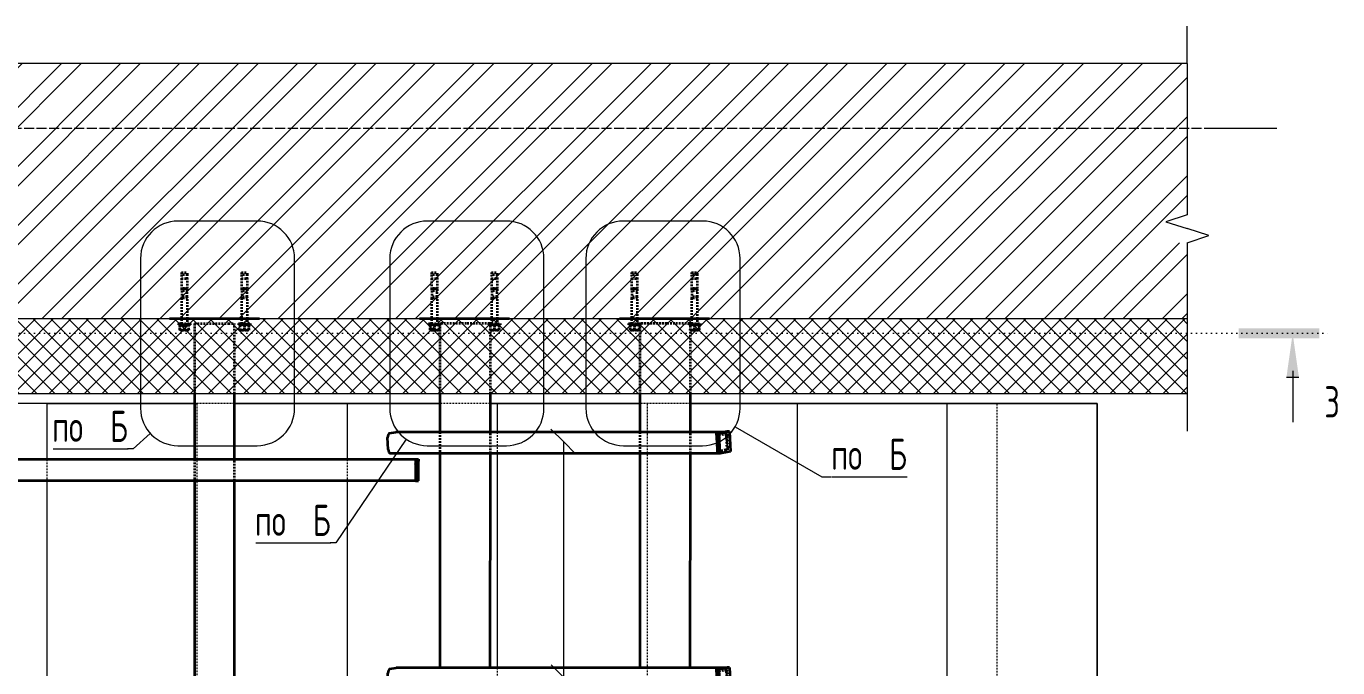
# Model space of a CAD drawing. Header units: millimetres. Extents: x 38797 to 82950, y -34477 to 2697.
# Drawn here: x 60527 to 63149, y -32143 to -30860 of the extents above; entities that cross this region are included whole.
import ezdxf

# ---------------------------------------------------------------- set-up
doc = ezdxf.new("R2010")
doc.units = ezdxf.units.MM
for name, pattern in [('01 Штриховая _4 мм_', [6, 3.5, -2.5]), ('02 Штрихпунктирная _20 мм_', [25, 20, -2.5, 0, -2.5]), ('04 Пунктир 10мм', [10, 0, -10])]:
    doc.linetypes.add(name, pattern=pattern)
for name, color, linetype, lineweight in [('AA_Oformlenie', 7, 'Continuous', 9), ('AA_Razrez', 7, 'Continuous', 9), ('AA_Vinoska', 7, 'Continuous', 9), ('AF_Balki', 7, 'Continuous', 20), ('AF_Element', 7, 'Continuous', 20), ('AF_Element_Опалубка', 253, 'Continuous', 20), ('AF_Perekritie', 7, 'Continuous', 20), ('AF_Stena', 7, 'Continuous', 60), ('AF_Stena_Опалубка', 253, 'Continuous', 20), ('Gen_Fragment', 7, 'Continuous', 9), ('KR_Detal', 7, 'Continuous', 20), ('KR_Fundament', 7, 'Continuous', 20), ('Оси', 7, 'Continuous', 9)]:
    doc.layers.add(name, color=color, linetype=linetype, lineweight=lineweight)
doc.styles.add('ISOCPEUR_1', font='isocpeur.TTF', dxfattribs={"width": 0.7, "height": 62.5})

# ---------------------------------------------------------------- blocks, each defined once
blk = doc.blocks.new('Песок ср крупн - Песок ср крупн-3745068-Покрытие_КМ')
at = {"layer": 'AF_Element', "lineweight": 9}
for p, q in [((42915, -31615), (43325.8, -31615)), ((43426.7, -31615), (43725.8, -31615)), ((43826.6, -31615), (44440.1, -31615)), ((43324.7, -33065), (42915.1, -33065)), ((43724.6, -33065), (43425.7, -33065)), ((44440.1, -33065), (43825.6, -33065))]:
    blk.add_line(p, q, dxfattribs=at)
blk = doc.blocks.new('253_Профиль гнутый сварной квадратный _НесКаркас_Балка_ - 40х4-3863747-Покрытие_КМ')
at = {"layer": 'AF_Balki', "lineweight": 35}
for p, q in [((43276.9, -31726.7), (41025.1, -31726.7)), ((41025.1, -31729.1), (41025.1, -31726.8)), ((41025.1, -31735.8), (41025.1, -31729.1)), ((41025.1, -31735.8), (41025.1, -31736)), ((41025.1, -31737.8), (41025.1, -31736)), ((41025.1, -31761.7), (41025.1, -31737.8)), ((43276.9, -31726.8), (43276.9, -31729.1)), ((43276.9, -31729.1), (43276.9, -31735.8)), ((43276.9, -31736), (43276.9, -31735.8)), ((43276.9, -31736), (43276.9, -31737.8)), ((43276.9, -31737.8), (43276.9, -31761.7)), ((41025.1, -31768.8), (41025.1, -31761.7)), ((41025.1, -31768.9), (41025.1, -31768.9)), ((41025.1, -31769), (43276.9, -31769)), ((43276.9, -31761.7), (43276.9, -31768.8)), ((43276.9, -31768.9), (43276.9, -31768.9))]:
    blk.add_line(p, q, dxfattribs=at)
blk = doc.blocks.new('354_Прокат Лист _НесКаркас_РабПлоск_ - 354_Прокат Лист _НесКаркас_РабПлоск_-3866538-Покрытие_КМ')
at = {"layer": 'AF_Balki', "lineweight": 35}
blk.add_line((43685.1, -31445), (43865.1, -31445), dxfattribs=at)
blk = doc.blocks.new('354_Прокат Лист _НесКаркас_РабПлоск_ - 354_Прокат Лист _НесКаркас_РабПлоск_-3851453-Покрытие_КМ')
at = {"layer": 'AF_Balki', "lineweight": 35}
for p, q in [((41019.1, -33137.7), (41025.1, -33137.7)), ((41019.1, -33137.7), (41019.1, -33141.6)), ((41025.1, -33141.6), (41019.1, -33141.6)), ((41019.1, -33141.6), (41019.1, -33181.4)), ((41025.1, -33137.7), (41025.1, -33141.6)), ((41025.1, -33181.4), (41025.1, -33141.6)), ((41019.1, -33181.4), (41025.1, -33181.4))]:
    blk.add_line(p, q, dxfattribs=at)
blk = doc.blocks.new('354_Прокат Лист _НесКаркас_РабПлоск_ - 354_Прокат Лист _НесКаркас_РабПлоск_-V61-Покрытие_КМ')
at = {"layer": 'AF_Balki', "lineweight": 35}
for p, q in [((43899.9, -32142.6), (43879.1, -32146.5)), ((43884, -32146.5), (43905, -32142.6)), ((43904.9, -32142.6), (43899.9, -32142.6)), ((43905, -32142.6), (43907, -32182.5)), ((43878.9, -32146.5), (43884, -32146.5)), ((43881, -32186.3), (43878.9, -32146.5)), ((43886.1, -32186.3), (43884, -32146.5)), ((43886.1, -32186.3), (43881, -32186.3)), ((43907, -32182.5), (43886.1, -32186.3))]:
    blk.add_line(p, q, dxfattribs=at)
blk = doc.blocks.new('354_Прокат Лист _НесКаркас_РабПлоск_ - 354_Прокат Лист _НесКаркас_РабПлоск_-V62-Покрытие_КМ')
at = {"layer": 'AF_Balki', "lineweight": 35}
for p, q in [((43899.9, -31671.1), (43879.2, -31675)), ((43884.1, -31675), (43905, -31671.1)), ((43904.9, -31671.1), (43899.9, -31671.1)), ((43905, -31671.1), (43907.1, -31710.9)), ((43879, -31675), (43884.1, -31675)), ((43879.4, -31683), (43879, -31675)), ((43880.6, -31706.9), (43879.4, -31683)), ((43886.1, -31714.8), (43884.1, -31675)), ((43881, -31714.8), (43880.6, -31706.9)), ((43886.1, -31714.8), (43881, -31714.8)), ((43907.1, -31710.9), (43886.1, -31714.8))]:
    blk.add_line(p, q, dxfattribs=at)
blk = doc.blocks.new('Лестница - Лестница-3665204-Покрытие_КМ')
at = {"layer": 'AF_Perekritie'}
for p, q in [((42540.1, -31615), (42835.1, -31615)), ((42540.1, -31615), (42540.1, -31726.8)), ((42915, -31615), (43140.1, -31615)), ((43140.1, -31615), (43325.8, -31615)), ((43140.1, -31615), (43140.1, -31726.8)), ((43426.7, -31615), (43440.1, -31615)), ((43440.1, -31615), (43725.8, -31615)), ((43440.1, -31615), (43440.1, -31672)), ((44040, -31615), (43826.6, -31615)), ((44040.1, -31615), (44340.1, -31615)), ((44040.1, -31615), (44040.1, -33065)), ((44340.1, -31615), (44640.1, -31615)), ((44340.1, -33065), (44340.1, -31615)), ((44640.1, -31615), (44640.1, -33065)), ((43440.1, -31714.1), (43440.1, -32143.4)), ((42540.1, -31768.8), (42540.1, -32197.3)), ((43140.1, -31768.9), (43140.1, -32197.3)), ((43440.1, -32185.5), (43440.1, -32614.9)), ((42540.1, -32239.4), (42540.1, -32667.9)), ((43140.1, -32239.5), (43140.1, -32667.9)), ((43440.1, -32657), (43440.1, -33065)), ((42540.1, -32710), (42540.1, -33065)), ((43140.1, -32710), (43140.1, -33065)), ((42835.1, -33065), (42540.1, -33065)), ((43140.1, -33065), (42915.1, -33065)), ((43324.7, -33065), (43140.1, -33065)), ((43440.1, -33065), (43425.7, -33065)), ((43724.6, -33065), (43440.1, -33065)), ((43825.6, -33065), (44040, -33065)), ((44340.1, -33065), (44040.1, -33065)), ((44640.1, -33065), (44340.1, -33065))]:
    blk.add_line(p, q, dxfattribs=at)
at = {"layer": 'AF_Perekritie', "linetype": '01 Штриховая _4 мм_'}
for p, q in [((42835.1, -31615), (42840.1, -31615)), ((42915, -31615), (42840.1, -31615)), ((42840.1, -31615), (42840.1, -33065)), ((43426.6, -31615), (43325.9, -31615)), ((43826.5, -31615), (43725.8, -31615)), ((43740.1, -31615), (43740.1, -33065)), ((43440.1, -31672), (43440.1, -31714)), ((42540.1, -31726.8), (42540.1, -31768.8)), ((43140.1, -31726.8), (43140.1, -31768.9)), ((43440.1, -32143.5), (43440.1, -32185.4)), ((42540.1, -32197.4), (42540.1, -32239.4)), ((43140.1, -32197.4), (43140.1, -32239.4)), ((43440.1, -32615), (43440.1, -32656.9)), ((42540.1, -32668), (42540.1, -32709.9)), ((43140.1, -32668), (43140.1, -32710)), ((42840.1, -33065), (42835.1, -33065)), ((42840.1, -33065), (42915, -33065)), ((43324.7, -33065), (43425.6, -33065)), ((43724.6, -33065), (43825.6, -33065))]:
    blk.add_line(p, q, dxfattribs=at)
blk = doc.blocks.new('253_Профиль гнутый сварной квадратный _НесКаркас_Балка_ - 40х4-3864071-Покрытие_КМ')
at = {"layer": 'AF_Balki', "lineweight": 35}
for p, q in [((43225.7, -32145.8), (43238.3, -32143.4)), ((43896.1, -32143.4), (43238.7, -32143.4)), ((43895.7, -32143.4), (43883.1, -32145.7)), ((43223.1, -32178.4), (43221.9, -32154.5)), ((43879.3, -32154.5), (43880.6, -32178.4)), ((43227.3, -32185.6), (43880.9, -32185.6))]:
    blk.add_line(p, q, dxfattribs=at)
at = {"layer": 'AF_Balki', "linetype": '01 Штриховая _4 мм_', "lineweight": 35}
for p, q in [((43882.6, -32178), (43881.4, -32154.1)), ((43883.3, -32149.7), (43895.9, -32147.4)), ((43898.2, -32151), (43899.4, -32174.9)), ((43901.5, -32174.5), (43900.3, -32150.6)), ((43881, -32185.6), (43884.7, -32185.6)), ((43897.5, -32179.3), (43885, -32181.6)), ((43885.2, -32185.6), (43897.7, -32183.2))]:
    blk.add_line(p, q, dxfattribs=at)
at = {"layer": 'AF_Balki', "lineweight": 35}
for centre, start_param, end_param in [((43226.1, -32153.7), 0.096866, 1.667662), ((43238.7, -32151.4), 0, 0.096866), ((43227.3, -32177.6), 1.667662, 3.141593)]:
    blk.add_ellipse(centre, major_axis=(0, 8), ratio=0.527079, start_param=start_param, end_param=end_param, dxfattribs=at)
at = {"layer": 'AF_Balki', "linetype": '01 Штриховая _4 мм_', "lineweight": 35}
for centre, major_axis, start_param, end_param in [((43883.5, -32153.7), (0, 8), 0.096866, 1.667662), ((43896.1, -32151.4), (0, 8), 4.809255, 6.283185), ((43883.5, -32153.7), (0, 4), 0.096866, 1.667662), ((43896.1, -32151.4), (0, 4), 4.809255, 6.380051), ((43884.7, -32177.6), (0, 8), 1.667662, 3.078593), ((43884.7, -32177.6), (0, 4), 1.667662, 3.238458), ((43884.7, -32177.6), (0, 8), 3.141593, 3.238458), ((43897.3, -32175.3), (0, 4), 3.238458, 4.809255), ((43897.3, -32175.3), (0, 8), 3.238458, 4.809255)]:
    blk.add_ellipse(centre, major_axis=major_axis, ratio=0.527079, start_param=start_param, end_param=end_param, dxfattribs=at)
blk = doc.blocks.new('253_Профиль гнутый сварной квадратный _НесКаркас_Балка_ - 40х4-3864072-Покрытие_КМ')
at = {"layer": 'AF_Balki', "lineweight": 35}
for p, q in [((43225, -31674.4), (43237.5, -31672)), ((43896.1, -31671.9), (43238, -31672)), ((43895.7, -31671.9), (43883.2, -31674.2)), ((43222.4, -31707), (43221.2, -31683.1)), ((43879.4, -31683), (43880.6, -31706.9)), ((43226.6, -31714.2), (43881, -31714.1))]:
    blk.add_line(p, q, dxfattribs=at)
at = {"layer": 'AF_Balki', "linetype": '01 Штриховая _4 мм_', "lineweight": 35}
for p, q in [((43882.7, -31706.5), (43881.5, -31682.6)), ((43883.4, -31678.2), (43895.9, -31675.9)), ((43898.2, -31679.5), (43899.4, -31703.4)), ((43901.5, -31703), (43900.3, -31679.1)), ((43881, -31714.1), (43884.8, -31714.1)), ((43897.6, -31707.7), (43885, -31710.1)), ((43885.2, -31714), (43897.8, -31711.7))]:
    blk.add_line(p, q, dxfattribs=at)
at = {"layer": 'AF_Balki', "lineweight": 35}
for centre, start_param, end_param in [((43238, -31680), 0, 0.096866), ((43225.4, -31682.3), 0.096866, 1.667662), ((43226.6, -31706.2), 1.667662, 3.141593)]:
    blk.add_ellipse(centre, major_axis=(0, 8), ratio=0.525546, start_param=start_param, end_param=end_param, dxfattribs=at)
at = {"layer": 'AF_Balki', "linetype": '01 Штриховая _4 мм_', "lineweight": 35}
for centre, major_axis, start_param, end_param in [((43896.1, -31679.9), (0, 8), 4.809255, 6.283185), ((43883.6, -31682.2), (0, 8), 0.096866, 1.667662), ((43883.6, -31682.2), (0, 4), 0.096866, 1.667662), ((43896.1, -31679.9), (0, 4), 4.809255, 6.380051), ((43884.8, -31706.1), (0, 8), 1.667662, 3.078521), ((43884.8, -31706.1), (0, 4), 1.667662, 3.238458), ((43884.8, -31706.1), (0, 8), 3.141593, 3.238458), ((43897.4, -31703.8), (0, 4), 3.238458, 4.809255), ((43897.4, -31703.8), (0, 8), 3.238458, 4.809255)]:
    blk.add_ellipse(centre, major_axis=major_axis, ratio=0.525546, start_param=start_param, end_param=end_param, dxfattribs=at)
blk = doc.blocks.new('354_Анкер клиновой _СоедНесК_РабПлоск_ - M12x120_20-3789180-Покрытие_КМ')
at = {"layer": 'KR_Detal', "linetype": '01 Штриховая _4 мм_', "lineweight": 35}
for p, q in [((43829.1, -31352.7), (43829.1, -31357.5)), ((43829.1, -31352.7), (43841.1, -31352.7)), ((43829.1, -31357.5), (43829.6, -31365.4)), ((43841.1, -31357.5), (43829.1, -31357.5)), ((43840.5, -31365.4), (43841.1, -31357.5)), ((43841.1, -31357.5), (43841.1, -31352.7)), ((43829.1, -31364.7), (43829.1, -31384.7)), ((43829.1, -31364.7), (43841.1, -31364.7)), ((43841.1, -31384.7), (43829.1, -31384.7)), ((43829.1, -31384.7), (43829.1, -31389.5)), ((43829.1, -31384.7), (43841.1, -31384.7)), ((43841.1, -31384.7), (43841.1, -31364.7)), ((43841.1, -31389.5), (43841.1, -31384.7)), ((43841.1, -31389.5), (43829.1, -31389.5)), ((43829.7, -31401.7), (43829.1, -31404.1)), ((43829.1, -31404.1), (43829.1, -31457.5)), ((43841.1, -31404.1), (43829.1, -31404.1)), ((43829.7, -31389.5), (43829.7, -31401.7)), ((43840.5, -31401.7), (43829.7, -31401.7)), ((43840.5, -31401.7), (43840.5, -31389.5)), ((43841.1, -31404.1), (43840.5, -31401.7)), ((43841.1, -31457.5), (43841.1, -31404.1)), ((43826.1, -31457.5), (43830.6, -31457.5)), ((43826.1, -31458.7), (43826.1, -31467.1)), ((43830.9, -31457.5), (43835.1, -31457.5)), ((43835.1, -31457.5), (43839.2, -31457.5)), ((43835.1, -31467.1), (43835.1, -31458.7)), ((43839.6, -31457.5), (43844.1, -31457.5)), ((43844.1, -31467.1), (43844.1, -31458.7)), ((43830.6, -31468.3), (43826.1, -31468.3)), ((43835.1, -31468.3), (43830.9, -31468.3)), ((43839.2, -31468.3), (43835.1, -31468.3)), ((43844.1, -31468.3), (43839.6, -31468.3))]:
    blk.add_line(p, q, dxfattribs=at)
for points in [[(43830.6, -31457.5), (43829.8, -31457.5), (43828.2, -31457.7), (43826.8, -31458.3), (43826.1, -31458.7)], [(43826.1, -31458.7), (43826.1, -31458.3), (43826.1, -31457.7), (43826.1, -31457.5), (43826.1, -31457.5)], [(43835.1, -31458.7), (43834.3, -31458.3), (43832.9, -31457.7), (43831.3, -31457.5), (43830.6, -31457.5)], [(43839.6, -31457.5), (43838.8, -31457.5), (43837.2, -31457.7), (43835.8, -31458.3), (43835.1, -31458.7)], [(43844.1, -31458.7), (43843.3, -31458.3), (43841.9, -31457.7), (43840.3, -31457.5), (43839.6, -31457.5)], [(43844.1, -31457.5), (43844.1, -31457.5), (43844.1, -31457.7), (43844.1, -31458.3), (43844.1, -31458.7)], [(43826.1, -31467.1), (43826.8, -31467.5), (43828.2, -31468.1), (43829.8, -31468.3), (43830.6, -31468.3)], [(43826.1, -31468.3), (43826.1, -31468.3), (43826.1, -31468.1), (43826.1, -31467.5), (43826.1, -31467.1)], [(43830.6, -31468.3), (43831.3, -31468.3), (43832.9, -31468.1), (43834.3, -31467.5), (43835.1, -31467.1)], [(43835.1, -31467.1), (43835.8, -31467.5), (43837.2, -31468.1), (43838.8, -31468.3), (43839.6, -31468.3)], [(43839.6, -31468.3), (43840.3, -31468.3), (43841.9, -31468.1), (43843.3, -31467.5), (43844.1, -31467.1)], [(43844.1, -31467.1), (43844.1, -31467.5), (43844.1, -31468.1), (43844.1, -31468.3), (43844.1, -31468.3)]]:
    blk.add_open_spline(points, degree=3, dxfattribs=at)
blk = doc.blocks.new('354_Шайба_ГОСТ 11371-78_СоедНесК_РабПлоск_ - Шайба_ГОСТ 11371-78-3791985-Покрытие_КМ')
at = {"layer": 'KR_Detal', "linetype": '01 Штриховая _4 мм_', "lineweight": 35}
for p, q in [((43823.1, -31455), (43823.1, -31457.5)), ((43823.1, -31455), (43847.1, -31455)), ((43847.1, -31457.5), (43823.1, -31457.5)), ((43847.1, -31457.5), (43847.1, -31455))]:
    blk.add_line(p, q, dxfattribs=at)
blk = doc.blocks.new('354_Анкер клиновой _СоедНесК_РабПлоск_ - M12x120_20-V70-Покрытие_КМ')
at = {"layer": 'KR_Detal', "linetype": '01 Штриховая _4 мм_', "lineweight": 35}
for p, q in [((43829.1, -31352.7), (43829.1, -31357.5)), ((43829.1, -31352.7), (43841.1, -31352.7)), ((43829.1, -31357.5), (43829.6, -31365.4)), ((43841.1, -31357.5), (43829.1, -31357.5)), ((43840.5, -31365.4), (43841.1, -31357.5)), ((43841.1, -31357.5), (43841.1, -31352.7)), ((43829.1, -31364.7), (43829.1, -31384.7)), ((43829.1, -31364.7), (43841.1, -31364.7)), ((43841.1, -31384.7), (43829.1, -31384.7)), ((43829.1, -31384.7), (43829.1, -31389.5)), ((43829.1, -31384.7), (43841.1, -31384.7)), ((43841.1, -31384.7), (43841.1, -31364.7)), ((43841.1, -31389.5), (43841.1, -31384.7)), ((43841.1, -31389.5), (43829.1, -31389.5)), ((43829.7, -31401.7), (43829.1, -31404.1)), ((43829.1, -31404.1), (43829.1, -31457.5)), ((43841.1, -31404.1), (43829.1, -31404.1)), ((43829.7, -31389.5), (43829.7, -31401.7)), ((43840.5, -31401.7), (43829.7, -31401.7)), ((43840.5, -31401.7), (43840.5, -31389.5)), ((43841.1, -31404.1), (43840.5, -31401.7)), ((43841.1, -31457.5), (43841.1, -31404.1)), ((43826.1, -31457.5), (43830.6, -31457.5)), ((43826.1, -31458.7), (43826.1, -31467.1)), ((43830.9, -31457.5), (43835.1, -31457.5)), ((43835.1, -31457.5), (43839.2, -31457.5)), ((43835.1, -31458.7), (43835.1, -31467.1)), ((43839.6, -31457.5), (43844.1, -31457.5)), ((43844.1, -31458.7), (43844.1, -31467.1)), ((43830.6, -31468.3), (43826.1, -31468.3)), ((43835.1, -31468.3), (43830.9, -31468.3)), ((43839.2, -31468.3), (43835.1, -31468.3)), ((43844.1, -31468.3), (43839.6, -31468.3))]:
    blk.add_line(p, q, dxfattribs=at)
for points in [[(43830.6, -31457.5), (43829.8, -31457.5), (43828.2, -31457.7), (43826.8, -31458.3), (43826.1, -31458.7)], [(43826.1, -31458.7), (43826.1, -31458.3), (43826.1, -31457.7), (43826.1, -31457.5), (43826.1, -31457.5)], [(43835.1, -31458.7), (43834.3, -31458.3), (43832.9, -31457.7), (43831.3, -31457.5), (43830.6, -31457.5)], [(43839.6, -31457.5), (43838.8, -31457.5), (43837.2, -31457.7), (43835.8, -31458.3), (43835.1, -31458.7)], [(43844.1, -31458.7), (43843.3, -31458.3), (43841.9, -31457.7), (43840.3, -31457.5), (43839.6, -31457.5)], [(43844.1, -31457.5), (43844.1, -31457.5), (43844.1, -31457.7), (43844.1, -31458.3), (43844.1, -31458.7)], [(43826.1, -31467.1), (43826.8, -31467.5), (43828.2, -31468.1), (43829.8, -31468.3), (43830.6, -31468.3)], [(43826.1, -31468.3), (43826.1, -31468.3), (43826.1, -31468.1), (43826.1, -31467.5), (43826.1, -31467.1)], [(43830.6, -31468.3), (43831.3, -31468.3), (43832.9, -31468.1), (43834.3, -31467.5), (43835.1, -31467.1)], [(43835.1, -31467.1), (43835.8, -31467.5), (43837.2, -31468.1), (43838.8, -31468.3), (43839.6, -31468.3)], [(43839.6, -31468.3), (43840.3, -31468.3), (43841.9, -31468.1), (43843.3, -31467.5), (43844.1, -31467.1)], [(43844.1, -31467.1), (43844.1, -31467.5), (43844.1, -31468.1), (43844.1, -31468.3), (43844.1, -31468.3)]]:
    blk.add_open_spline(points, degree=3, dxfattribs=at)
blk = doc.blocks.new('354_Шайба_ГОСТ 11371-78_СоедНесК_РабПлоск_ - Шайба_ГОСТ 11371-78-V71-Покрытие_КМ')
at = {"layer": 'KR_Detal', "linetype": '01 Штриховая _4 мм_', "lineweight": 35}
for p, q in [((43823.1, -31455), (43823.1, -31457.5)), ((43823.1, -31455), (43847.1, -31455)), ((43847.1, -31457.5), (43823.1, -31457.5)), ((43847.1, -31457.5), (43847.1, -31455))]:
    blk.add_line(p, q, dxfattribs=at)
blk = doc.blocks.new('354_Анкер клиновой _СоедНесК_РабПлоск_ - M12x120_20-V72-Покрытие_КМ')
at = {"layer": 'KR_Detal', "linetype": '01 Штриховая _4 мм_', "lineweight": 35}
for p, q in [((43709.1, -31352.7), (43709.1, -31357.5)), ((43709.1, -31352.7), (43721.1, -31352.7)), ((43709.1, -31357.5), (43709.6, -31365.4)), ((43721.1, -31357.5), (43709.1, -31357.5)), ((43720.5, -31365.4), (43721.1, -31357.5)), ((43721.1, -31357.5), (43721.1, -31352.7)), ((43709.1, -31364.7), (43709.1, -31384.7)), ((43709.1, -31364.7), (43721.1, -31364.7)), ((43721.1, -31384.7), (43709.1, -31384.7)), ((43709.1, -31384.7), (43709.1, -31389.5)), ((43709.1, -31384.7), (43721.1, -31384.7)), ((43721.1, -31384.7), (43721.1, -31364.7)), ((43721.1, -31389.5), (43721.1, -31384.7)), ((43721.1, -31389.5), (43709.1, -31389.5)), ((43709.7, -31401.7), (43709.1, -31404.1)), ((43709.1, -31404.1), (43709.1, -31457.5)), ((43721.1, -31404.1), (43709.1, -31404.1)), ((43709.7, -31389.5), (43709.7, -31401.7)), ((43720.5, -31401.7), (43709.7, -31401.7)), ((43720.5, -31401.7), (43720.5, -31389.5)), ((43721.1, -31404.1), (43720.5, -31401.7)), ((43721.1, -31457.5), (43721.1, -31404.1)), ((43706.1, -31457.5), (43710.6, -31457.5)), ((43706.1, -31458.7), (43706.1, -31467.1)), ((43710.9, -31457.5), (43715.1, -31457.5)), ((43715.1, -31457.5), (43719.2, -31457.5)), ((43715.1, -31458.7), (43715.1, -31467.1)), ((43719.6, -31457.5), (43724.1, -31457.5)), ((43724.1, -31467.1), (43724.1, -31458.7)), ((43710.6, -31468.3), (43706.1, -31468.3)), ((43715.1, -31468.3), (43710.9, -31468.3)), ((43719.2, -31468.3), (43715.1, -31468.3)), ((43724.1, -31468.3), (43719.6, -31468.3))]:
    blk.add_line(p, q, dxfattribs=at)
for points in [[(43710.6, -31457.5), (43709.8, -31457.5), (43708.2, -31457.7), (43706.8, -31458.3), (43706.1, -31458.7)], [(43706.1, -31458.7), (43706.1, -31458.3), (43706.1, -31457.7), (43706.1, -31457.5), (43706.1, -31457.5)], [(43715.1, -31458.7), (43714.3, -31458.3), (43712.9, -31457.7), (43711.3, -31457.5), (43710.6, -31457.5)], [(43719.6, -31457.5), (43718.8, -31457.5), (43717.2, -31457.7), (43715.8, -31458.3), (43715.1, -31458.7)], [(43724.1, -31458.7), (43723.3, -31458.3), (43721.9, -31457.7), (43720.3, -31457.5), (43719.6, -31457.5)], [(43724.1, -31457.5), (43724.1, -31457.5), (43724.1, -31457.7), (43724.1, -31458.3), (43724.1, -31458.7)], [(43706.1, -31467.1), (43706.8, -31467.5), (43708.2, -31468.1), (43709.8, -31468.3), (43710.6, -31468.3)], [(43706.1, -31468.3), (43706.1, -31468.3), (43706.1, -31468.1), (43706.1, -31467.5), (43706.1, -31467.1)], [(43710.6, -31468.3), (43711.3, -31468.3), (43712.9, -31468.1), (43714.3, -31467.5), (43715.1, -31467.1)], [(43715.1, -31467.1), (43715.8, -31467.5), (43717.2, -31468.1), (43718.8, -31468.3), (43719.6, -31468.3)], [(43719.6, -31468.3), (43720.3, -31468.3), (43721.9, -31468.1), (43723.3, -31467.5), (43724.1, -31467.1)], [(43724.1, -31467.1), (43724.1, -31467.5), (43724.1, -31468.1), (43724.1, -31468.3), (43724.1, -31468.3)]]:
    blk.add_open_spline(points, degree=3, dxfattribs=at)
blk = doc.blocks.new('354_Шайба_ГОСТ 11371-78_СоедНесК_РабПлоск_ - Шайба_ГОСТ 11371-78-V73-Покрытие_КМ')
at = {"layer": 'KR_Detal', "linetype": '01 Штриховая _4 мм_', "lineweight": 35}
for p, q in [((43703.1, -31455), (43703.1, -31457.5)), ((43703.1, -31455), (43727.1, -31455)), ((43727.1, -31457.5), (43703.1, -31457.5)), ((43727.1, -31457.5), (43727.1, -31455))]:
    blk.add_line(p, q, dxfattribs=at)
blk = doc.blocks.new('354_Анкер клиновой _СоедНесК_РабПлоск_ - M12x120_20-V74-Покрытие_КМ')
at = {"layer": 'KR_Detal', "linetype": '01 Штриховая _4 мм_', "lineweight": 35}
for p, q in [((43709.1, -31352.7), (43709.1, -31357.5)), ((43709.1, -31352.7), (43721.1, -31352.7)), ((43709.1, -31357.5), (43709.6, -31365.4)), ((43721.1, -31357.5), (43709.1, -31357.5)), ((43720.5, -31365.4), (43721.1, -31357.5)), ((43721.1, -31357.5), (43721.1, -31352.7)), ((43709.1, -31364.7), (43709.1, -31384.7)), ((43709.1, -31364.7), (43721.1, -31364.7)), ((43721.1, -31384.7), (43709.1, -31384.7)), ((43709.1, -31384.7), (43709.1, -31389.5)), ((43709.1, -31384.7), (43721.1, -31384.7)), ((43721.1, -31384.7), (43721.1, -31364.7)), ((43721.1, -31389.5), (43721.1, -31384.7)), ((43721.1, -31389.5), (43709.1, -31389.5)), ((43709.7, -31401.7), (43709.1, -31404.1)), ((43709.1, -31404.1), (43709.1, -31457.5)), ((43721.1, -31404.1), (43709.1, -31404.1)), ((43709.7, -31389.5), (43709.7, -31401.7)), ((43720.5, -31401.7), (43709.7, -31401.7)), ((43720.5, -31401.7), (43720.5, -31389.5)), ((43721.1, -31404.1), (43720.5, -31401.7)), ((43721.1, -31457.5), (43721.1, -31404.1)), ((43706.1, -31457.5), (43710.6, -31457.5)), ((43706.1, -31467.1), (43706.1, -31458.7)), ((43710.9, -31457.5), (43715.1, -31457.5)), ((43715.1, -31457.5), (43719.2, -31457.5)), ((43715.1, -31467.1), (43715.1, -31458.7)), ((43719.6, -31457.5), (43724.1, -31457.5)), ((43724.1, -31467.1), (43724.1, -31458.7)), ((43710.6, -31468.3), (43706.1, -31468.3)), ((43715.1, -31468.3), (43710.9, -31468.3)), ((43719.2, -31468.3), (43715.1, -31468.3)), ((43724.1, -31468.3), (43719.6, -31468.3))]:
    blk.add_line(p, q, dxfattribs=at)
for points in [[(43706.1, -31458.7), (43706.1, -31458.3), (43706.1, -31457.7), (43706.1, -31457.5), (43706.1, -31457.5)], [(43710.6, -31457.5), (43709.8, -31457.5), (43708.2, -31457.7), (43706.8, -31458.3), (43706.1, -31458.7)], [(43715.1, -31458.7), (43714.3, -31458.3), (43712.9, -31457.7), (43711.3, -31457.5), (43710.6, -31457.5)], [(43719.6, -31457.5), (43718.8, -31457.5), (43717.2, -31457.7), (43715.8, -31458.3), (43715.1, -31458.7)], [(43724.1, -31458.7), (43723.3, -31458.3), (43721.9, -31457.7), (43720.3, -31457.5), (43719.6, -31457.5)], [(43724.1, -31457.5), (43724.1, -31457.5), (43724.1, -31457.7), (43724.1, -31458.3), (43724.1, -31458.7)], [(43706.1, -31468.3), (43706.1, -31468.3), (43706.1, -31468.1), (43706.1, -31467.5), (43706.1, -31467.1)], [(43706.1, -31467.1), (43706.8, -31467.5), (43708.2, -31468.1), (43709.8, -31468.3), (43710.6, -31468.3)], [(43710.6, -31468.3), (43711.3, -31468.3), (43712.9, -31468.1), (43714.3, -31467.5), (43715.1, -31467.1)], [(43715.1, -31467.1), (43715.8, -31467.5), (43717.2, -31468.1), (43718.8, -31468.3), (43719.6, -31468.3)], [(43719.6, -31468.3), (43720.3, -31468.3), (43721.9, -31468.1), (43723.3, -31467.5), (43724.1, -31467.1)], [(43724.1, -31467.1), (43724.1, -31467.5), (43724.1, -31468.1), (43724.1, -31468.3), (43724.1, -31468.3)]]:
    blk.add_open_spline(points, degree=3, dxfattribs=at)
blk = doc.blocks.new('354_Шайба_ГОСТ 11371-78_СоедНесК_РабПлоск_ - Шайба_ГОСТ 11371-78-V75-Покрытие_КМ')
at = {"layer": 'KR_Detal', "linetype": '01 Штриховая _4 мм_', "lineweight": 35}
for p, q in [((43703.1, -31455), (43703.1, -31457.5)), ((43703.1, -31455), (43727.1, -31455)), ((43727.1, -31457.5), (43703.1, -31457.5)), ((43727.1, -31457.5), (43727.1, -31455))]:
    blk.add_line(p, q, dxfattribs=at)
blk = doc.blocks.new('011_ЛинияОбрыва _ЭлУзла_Линия_ - Тип 1-3863389-Покрытие_КМ')
at = {"layer": 'AA_Oformlenie'}
for p, q in [((0, 0), (302.5, 0)), ((358.2, 0), (660, 0))]:
    blk.add_line(p, q, dxfattribs=at)
blk = doc.blocks.new('Разрез - Номер узла_ сзади-394133-Покрытие_КМ')
at = {"layer": 'AA_Razrez'}
for points in [[(7.33, 0.4), (7.33, -0.39), (0.87, -0.39), (0.87, 0.4)], [(3.5, -3.53), (2.5, -3.53), (3, 0)]]:
    blk.add_hatch(color=256, dxfattribs=at).paths.add_polyline_path(points)
for p, q in [((3, -3), (3, -7.1)), ((2.5, -3.53), (3.5, -3.53))]:
    blk.add_line(p, q, dxfattribs=at)
blk = doc.blocks.new('Вид узла - Номер узла 6мм-393529-Покрытие_КМ')
at = {"layer": 'Gen_Fragment'}
blk.add_line((-2.95, 0), (3.05, 0), dxfattribs=at)

msp = doc.modelspace()

# ---------------------------------------------------------------- hatches: boundary and pattern name
at = {"layer": 'AF_Stena', "lineweight": 9}
h = msp.add_hatch(dxfattribs=at)
h.set_pattern_fill('FP_2', color=256, style=0, pattern_type=2)
h.set_pattern_definition([(45, (18027.77, -65017.99), (-58.93311, 58.93311), []), (45, (18067.06, -65017.99), (-58.93311, 58.93311), [])])
h.paths.add_polyline_path([(57266.1313, -31445), (62847.83, -31445), (62847.83, -31293.1543), (62828.2036, -31293.1543), (62828.2036, -31265), (62847.83, -31265), (62804.5287, -31251.25), (62847.83, -31237.5), (62847.83, -30935), (57222.83, -30935), (57222.83, -31236.8457), (57242.4563, -31236.8457), (57242.4563, -31265), (57222.83, -31265), (57266.1313, -31278.75), (57222.83, -31292.5), (57222.83, -31445)])
h = msp.add_hatch(dxfattribs=at)
h.set_pattern_fill('FP_3', color=256, style=0, pattern_type=2)
h.set_pattern_definition([(45, (18027.768, -65017.993), (-17.67767, 17.67767), []), (135, (18027.768, -65017.993), (-17.67767, -17.67767), [])])
h.paths.add_polyline_path([(57222.83, -31595), (62847.83, -31595), (62847.83, -31445), (57222.83, -31445), (57222.83, -31553.1828)])

# ---------------------------------------------------------------- linework, layer by layer
at = {"layer": 'AA_Razrez', "linetype": '04 Пунктир 10мм'}
msp.add_line((56957.577, -31474.46), (63133.4342, -31474.46), dxfattribs=at)
at = {"layer": 'AA_Vinoska'}
for p, q in [((62847.83, -30935), (62847.83, -30860.1646)), ((62847.83, -31237.5), (62804.5287, -31251.25)), ((62804.5287, -31251.25), (62847.83, -31265)), ((62891.1551, -31279.0772), (62847.83, -31265)), ((62847.83, -31293.1543), (62891.1551, -31279.0772)), ((62847.83, -31595), (62847.83, -31670)), ((61600.6293, -31691.0129), (61575.6293, -31666.0129)), ((61600.6293, -31691.0129), (61625.6293, -31716.0129)), ((61600.6293, -31691.0129), (61600.6293, -33414.4509)), ((61600.9867, -32162.47), (61575.9867, -32137.47))]:
    msp.add_line(p, q, dxfattribs=at)
at = {"layer": 'AF_Balki', "linetype": '01 Штриховая _4 мм_', "lineweight": 35}
for p, q in [((60862.83, -31455), (60862.83, -31594.9506)), ((60874.83, -31455), (60930.83, -31455)), ((60942.83, -31594.9506), (60942.83, -31455)), ((61353.6179, -31455), (61353.5153, -31594.9506)), ((61407.0406, -31455), (61359.3337, -31455)), ((61452.8744, -31455), (61423.5478, -31455)), ((61454.5488, -31594.9506), (61454.6515, -31455)), ((61753.5316, -31455), (61753.429, -31594.9506)), ((61806.9543, -31455), (61759.2474, -31455)), ((61852.7881, -31455), (61823.4615, -31455)), ((61854.4625, -31594.9506), (61854.5652, -31455)), ((61353.4587, -31672.0705), (61353.4279, -31714.1054)), ((61454.4615, -31714.0151), (61454.4923, -31672.0513)), ((61753.3725, -31671.9945), (61753.3417, -31713.9583)), ((61854.3752, -31714.0038), (61854.406, -31671.9752)), ((60862.83, -31726.8313), (60862.83, -31768.7951)), ((60942.83, -31768.8548), (60942.83, -31726.8313))]:
    msp.add_line(p, q, dxfattribs=at)
at = {"layer": 'AF_Balki', "lineweight": 35}
for p, q in [((60862.83, -31595), (60862.83, -31726.7819)), ((60942.83, -31726.7819), (60942.83, -31595)), ((61353.5152, -31595), (61353.4587, -31672.0212)), ((61454.4923, -31672.0019), (61454.5488, -31595)), ((61753.4289, -31595), (61753.3725, -31671.9451)), ((61854.4061, -31671.9259), (61854.4625, -31595)), ((61353.4278, -31714.1548), (61353.113, -32143.4388)), ((61454.1465, -32143.4357), (61454.4614, -31714.0645)), ((61753.3416, -31714.0077), (61753.0267, -32143.4266)), ((61854.0602, -32143.4235), (61854.3752, -31714.0532)), ((60862.83, -31768.8445), (60862.83, -32197.3414)), ((60942.83, -32197.3414), (60942.83, -31768.9041))]:
    msp.add_line(p, q, dxfattribs=at)
at = {"layer": 'AF_Balki', "linetype": '01 Штриховая _4 мм_', "lineweight": 35, "flags": 128}
for points in [[(60862.83, -31455), (60863.1309, -31455), (60864.0184, -31455), (60865.448, -31455), (60867.3481, -31455), (60869.6234, -31455), (60872.1597, -31455), (60874.83, -31455)], [(60930.83, -31455), (60933.5002, -31455), (60936.0366, -31455), (60938.3119, -31455), (60940.212, -31455), (60941.6416, -31455), (60942.5291, -31455), (60942.83, -31455)], [(61353.6807, -31455), (61354.2529, -31455), (61355.395, -31455)], [(61359.3337, -31455), (61357.2164, -31455), (61355.5204, -31455), (61354.3308, -31455), (61353.7071, -31455)], [(61423.5478, -31455), (61421.8931, -31455), (61419.8088, -31455), (61417.3993, -31455), (61414.7855, -31455), (61412.0985, -31455), (61409.473, -31455), (61407.0406, -31455)], [(61454.5886, -31455), (61454.0164, -31455), (61452.8744, -31455)], [(61452.9288, -31455), (61453.9386, -31455), (61454.5622, -31455)], [(61753.5945, -31455), (61754.1666, -31455), (61755.3087, -31455)], [(61759.2474, -31455), (61757.1301, -31455), (61755.4341, -31455), (61754.2445, -31455), (61753.6209, -31455)], [(61823.4615, -31455), (61821.8068, -31455), (61819.7225, -31455), (61817.313, -31455), (61814.6992, -31455), (61812.0122, -31455), (61809.3867, -31455), (61806.9543, -31455)], [(61854.5023, -31455), (61853.9301, -31455), (61852.7881, -31455)], [(61852.8425, -31455), (61853.8523, -31455), (61854.4759, -31455)]]:
    msp.add_lwpolyline(points, dxfattribs=at)
at = {"layer": 'AF_Stena', "linetype": '01 Штриховая _4 мм_', "lineweight": 9}
msp.add_line((62467.83, -33065), (62467.83, -31615), dxfattribs=at)
at = {"layer": 'AF_Stena_Опалубка', "lineweight": 9}
for p, q in [((62257.83, -30935), (58457.83, -30935)), ((62847.83, -30935), (62257.83, -30935)), ((58457.83, -31595), (62257.83, -31595)), ((62257.83, -31595), (62847.83, -31595)), ((62467.83, -31615), (62667.83, -31615)), ((62667.83, -33065), (62667.83, -31615))]:
    msp.add_line(p, q, dxfattribs=at)
at = {"layer": 'AF_Stena_Опалубка'}
msp.add_line((57222.83, -31445), (62847.83, -31445), dxfattribs=at)
at = {"layer": 'Gen_Fragment'}
for p, q in [((60988.1859, -31249.8526), (60829.9622, -31249.8526)), ((61486.5852, -31249.8526), (61328.3615, -31249.8526)), ((61878.6009, -31249.8526), (61720.3772, -31249.8526)), ((60754.9622, -31324.8526), (60754.9622, -31624.1907)), ((61063.1859, -31624.1907), (61063.1859, -31324.8526)), ((61253.3615, -31324.8526), (61253.3615, -31624.1907)), ((61561.5852, -31624.1907), (61561.5852, -31324.8526)), ((61645.3772, -31324.8526), (61645.3772, -31624.1907)), ((61953.6009, -31624.1907), (61953.6009, -31324.8526)), ((61943.6224, -31661.5699), (62117.372, -31761.4538)), ((60774.4286, -31674.5992), (60740.3854, -31705.5005)), ((60829.9622, -31699.1907), (60988.1859, -31699.1907)), ((61286.2851, -31686.276), (61145.8296, -31893.5233)), ((61328.3615, -31699.1907), (61486.5852, -31699.1907)), ((61720.3772, -31699.1907), (61878.6009, -31699.1907)), ((60740.3854, -31705.5005), (60728.9072, -31705.5005)), ((62117.372, -31761.4538), (62136.5068, -31761.4538)), ((61145.8296, -31893.5233), (61134.3514, -31893.5233))]:
    msp.add_line(p, q, dxfattribs=at)
for centre, start, end in [((60829.9622, -31324.8526), 90, 180), ((60988.1859, -31324.8526), 0, 90), ((61328.3615, -31324.8526), 90, 180), ((61486.5852, -31324.8526), 0, 90), ((61720.3772, -31324.8526), 90, 180), ((61878.6009, -31324.8526), 0, 90), ((60829.9622, -31624.1907), 180, 270), ((60988.1859, -31624.1907), 270, 0), ((61328.3615, -31624.1907), 180, 270), ((61486.5852, -31624.1907), 270, 0), ((61720.3772, -31624.1907), 180, 270), ((61878.6009, -31624.1907), 270, 0)]:
    msp.add_arc(centre, 75, start, end, dxfattribs=at)
at = {"layer": 'KR_Fundament'}
for p, q in [((60862.8575, -31615), (60242.8025, -31615)), ((61353.6112, -31615), (60942.8025, -31615)), ((61753.5249, -31615), (61454.432, -31615)), ((62667.83, -31615), (61854.3457, -31615)), ((62667.83, -33265), (62667.83, -31615))]:
    msp.add_line(p, q, dxfattribs=at)
at = {"layer": 'KR_Fundament', "linetype": '01 Штриховая _4 мм_', "lineweight": 9}
for p, q in [((60942.7529, -31615), (60862.9071, -31615)), ((61454.3824, -31615), (61353.6608, -31615)), ((61854.2961, -31615), (61753.5745, -31615))]:
    msp.add_line(p, q, dxfattribs=at)
at = {"layer": 'Оси', "linetype": '02 Штрихпунктирная _20 мм_'}
msp.add_line((62901.5463, -31065), (57154.1307, -31065), dxfattribs=at)
at = {"layer": 'Оси'}
msp.add_line((63026.5463, -31065), (62901.5463, -31065), dxfattribs=at)

# ---------------------------------------------------------------- block references
at = {"layer": 'AA_Oformlenie', "rotation": 270}
msp.add_blockref('011_ЛинияОбрыва _ЭлУзла_Линия_ - Тип 1-3863389-Покрытие_КМ', (62847.83, -30935), dxfattribs=at)
at = {"layer": 'AA_Razrez', "extrusion": (0, 0, -1), "xscale": 24.99999999999999, "yscale": 24.99999999999999, "zscale": 24.99999999999999}
msp.add_blockref('Разрез - Номер узла_ сзади-394133-Покрытие_КМ', (-63133.4342, -31474.46), dxfattribs=at)
at = {"layer": 'AF_Balki', "lineweight": 35}
for name, p in [('354_Прокат Лист _НесКаркас_РабПлоск_ - 354_Прокат Лист _НесКаркас_РабПлоск_-3866538-Покрытие_КМ', (17127.7682, 0)), ('354_Прокат Лист _НесКаркас_РабПлоск_ - 354_Прокат Лист _НесКаркас_РабПлоск_-3866538-Покрытие_КМ', (17627.7687, 0)), ('354_Прокат Лист _НесКаркас_РабПлоск_ - 354_Прокат Лист _НесКаркас_РабПлоск_-3866538-Покрытие_КМ', (18027.7684, 0)), ('354_Прокат Лист _НесКаркас_РабПлоск_ - 354_Прокат Лист _НесКаркас_РабПлоск_-V62-Покрытие_КМ', (18027.7684, 0)), ('354_Прокат Лист _НесКаркас_РабПлоск_ - 354_Прокат Лист _НесКаркас_РабПлоск_-3851453-Покрытие_КМ', (20285.5705, 1411.6794)), ('253_Профиль гнутый сварной квадратный _НесКаркас_Балка_ - 40х4-3863747-Покрытие_КМ', (18027.7684, 0)), ('354_Прокат Лист _НесКаркас_РабПлоск_ - 354_Прокат Лист _НесКаркас_РабПлоск_-V61-Покрытие_КМ', (18027.7684, 0))]:
    msp.add_blockref(name, p, dxfattribs=at)
at = {"layer": 'AF_Balki', "linetype": '01 Штриховая _4 мм_', "lineweight": 35}
for name in ['253_Профиль гнутый сварной квадратный _НесКаркас_Балка_ - 40х4-3864072-Покрытие_КМ', '253_Профиль гнутый сварной квадратный _НесКаркас_Балка_ - 40х4-3864071-Покрытие_КМ']:
    msp.add_blockref(name, (18027.7684, 0), dxfattribs=at)
at = {"layer": 'AF_Element_Опалубка', "lineweight": 9}
msp.add_blockref('Песок ср крупн - Песок ср крупн-3745068-Покрытие_КМ', (18027.7684, 0), dxfattribs=at)
at = {"layer": 'AF_Perekritie', "linetype": '01 Штриховая _4 мм_'}
msp.add_blockref('Лестница - Лестница-3665204-Покрытие_КМ', (18027.7684, 0), dxfattribs=at)
at = {"layer": 'Gen_Fragment', "xscale": 24.99999999999999, "yscale": 24.99999999999999, "zscale": 24.99999999999999}
for p in [(60653.9072, -31705.5005), (62211.5068, -31761.4538), (61059.3514, -31893.5233)]:
    msp.add_blockref('Вид узла - Номер узла 6мм-393529-Покрытие_КМ', p, dxfattribs=at)
at = {"layer": 'KR_Detal', "linetype": '01 Штриховая _4 мм_', "lineweight": 35}
for name, p in [('354_Анкер клиновой _СоедНесК_РабПлоск_ - M12x120_20-V72-Покрытие_КМ', (17127.7682, 0)), ('354_Анкер клиновой _СоедНесК_РабПлоск_ - M12x120_20-V74-Покрытие_КМ', (17127.7682, 0)), ('354_Анкер клиновой _СоедНесК_РабПлоск_ - M12x120_20-3789180-Покрытие_КМ', (17127.7682, 0)), ('354_Анкер клиновой _СоедНесК_РабПлоск_ - M12x120_20-V70-Покрытие_КМ', (17127.7682, 0)), ('354_Анкер клиновой _СоедНесК_РабПлоск_ - M12x120_20-V72-Покрытие_КМ', (17627.7687, 0)), ('354_Анкер клиновой _СоедНесК_РабПлоск_ - M12x120_20-V74-Покрытие_КМ', (17627.7687, 0)), ('354_Анкер клиновой _СоедНесК_РабПлоск_ - M12x120_20-3789180-Покрытие_КМ', (17627.7687, 0)), ('354_Анкер клиновой _СоедНесК_РабПлоск_ - M12x120_20-V70-Покрытие_КМ', (17627.7687, 0)), ('354_Анкер клиновой _СоедНесК_РабПлоск_ - M12x120_20-V72-Покрытие_КМ', (18027.7684, 0)), ('354_Анкер клиновой _СоедНесК_РабПлоск_ - M12x120_20-V74-Покрытие_КМ', (18027.7684, 0)), ('354_Анкер клиновой _СоедНесК_РабПлоск_ - M12x120_20-3789180-Покрытие_КМ', (18027.7684, 0)), ('354_Анкер клиновой _СоедНесК_РабПлоск_ - M12x120_20-V70-Покрытие_КМ', (18027.7684, 0)), ('354_Шайба_ГОСТ 11371-78_СоедНесК_РабПлоск_ - Шайба_ГОСТ 11371-78-V73-Покрытие_КМ', (17127.7682, 0)), ('354_Шайба_ГОСТ 11371-78_СоедНесК_РабПлоск_ - Шайба_ГОСТ 11371-78-V75-Покрытие_КМ', (17127.7682, 0)), ('354_Шайба_ГОСТ 11371-78_СоедНесК_РабПлоск_ - Шайба_ГОСТ 11371-78-3791985-Покрытие_КМ', (17127.7682, 0)), ('354_Шайба_ГОСТ 11371-78_СоедНесК_РабПлоск_ - Шайба_ГОСТ 11371-78-V71-Покрытие_КМ', (17127.7682, 0)), ('354_Шайба_ГОСТ 11371-78_СоедНесК_РабПлоск_ - Шайба_ГОСТ 11371-78-V73-Покрытие_КМ', (17627.7687, 0)), ('354_Шайба_ГОСТ 11371-78_СоедНесК_РабПлоск_ - Шайба_ГОСТ 11371-78-V75-Покрытие_КМ', (17627.7687, 0)), ('354_Шайба_ГОСТ 11371-78_СоедНесК_РабПлоск_ - Шайба_ГОСТ 11371-78-3791985-Покрытие_КМ', (17627.7687, 0)), ('354_Шайба_ГОСТ 11371-78_СоедНесК_РабПлоск_ - Шайба_ГОСТ 11371-78-V71-Покрытие_КМ', (17627.7687, 0)), ('354_Шайба_ГОСТ 11371-78_СоедНесК_РабПлоск_ - Шайба_ГОСТ 11371-78-V73-Покрытие_КМ', (18027.7684, 0)), ('354_Шайба_ГОСТ 11371-78_СоедНесК_РабПлоск_ - Шайба_ГОСТ 11371-78-V75-Покрытие_КМ', (18027.7684, 0)), ('354_Шайба_ГОСТ 11371-78_СоедНесК_РабПлоск_ - Шайба_ГОСТ 11371-78-3791985-Покрытие_КМ', (18027.7684, 0)), ('354_Шайба_ГОСТ 11371-78_СоедНесК_РабПлоск_ - Шайба_ГОСТ 11371-78-V71-Покрытие_КМ', (18027.7684, 0))]:
    msp.add_blockref(name, p, dxfattribs=at)

# ---------------------------------------------------------------- texts
at = {"layer": 'AA_Razrez', "insert": (63121.8698, -31580.2585), "char_height": 62.5, "width": 37.879734, "attachment_point": 1, "style": 'ISOCPEUR_1'}
msp.add_mtext('\\fISOCPEUR|b0|i0|c204|p34|;\\W.7;3', dxfattribs=at)
at = {"layer": 'Gen_Fragment', "char_height": 62.5, "attachment_point": 1, "style": 'ISOCPEUR_1'}
for s, insert, width in [('по', (60578.2387, -31629.1488), 75.759469), ('\\fISOCPEUR|b0|i0|c204|p34|;\\W.7; ', (60640.7465, -31629.1488), 32.267922), ('\\fISOCPEUR|b0|i0|c204|p34|;\\W.7; ', (60667.3702, -31629.1488), 32.267922), ('\\fISOCPEUR|b0|i0|c204|p34|;\\W.7;Б', (60693.9939, -31629.1488), 42.088594), ('\\fISOCPEUR|b0|i0|c204|p34|;\\W.7; ', (62198.346, -31685.1021), 32.267922), ('\\fISOCPEUR|b0|i0|c204|p34|;\\W.7; ', (62224.9697, -31685.1021), 32.267922), ('\\fISOCPEUR|b0|i0|c204|p34|;\\W.7;Б', (62251.5934, -31685.1021), 42.088594), ('по', (62135.8382, -31685.1021), 75.759469), ('\\fISOCPEUR|b0|i0|c204|p34|;\\W.7; ', (61046.1907, -31817.1716), 32.267922), ('\\fISOCPEUR|b0|i0|c204|p34|;\\W.7; ', (61072.8144, -31817.1716), 32.267922), ('\\fISOCPEUR|b0|i0|c204|p34|;\\W.7;Б', (61099.4381, -31817.1716), 42.088594), ('по', (60983.6828, -31817.1716), 75.759469)]:
    msp.add_mtext(s, dxfattribs=dict(at, insert=insert, width=width))

doc.saveas('drawing.dxf')
